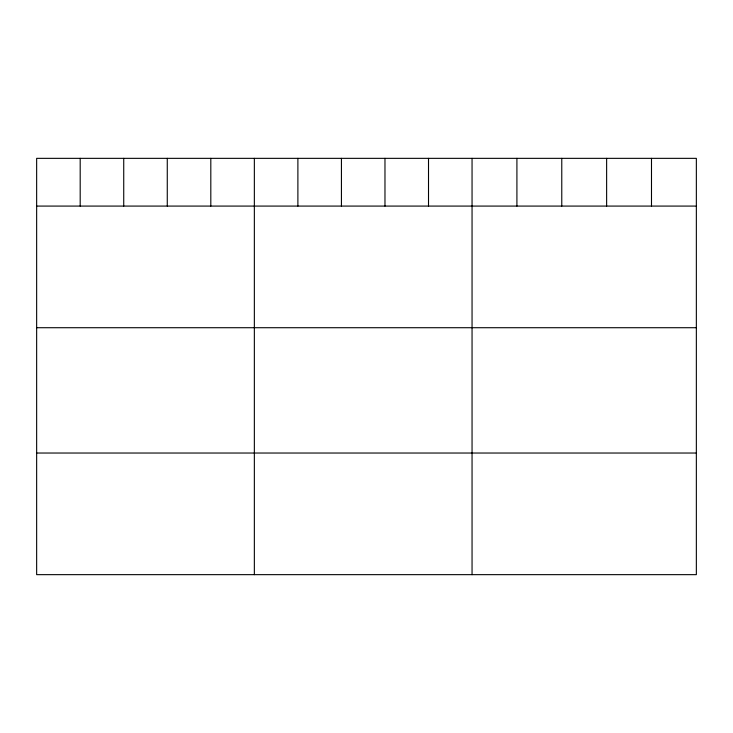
<?xml version="1.0" encoding="UTF-8"?>
<svg xmlns="http://www.w3.org/2000/svg" width="733" height="733" viewBox="0 0 733 733"><rect width="100%" height="100%" fill="white"/><g stroke="black" fill="none" stroke-linecap="round" stroke-linejoin="round"><path stroke-width="1.1" d="M696.35 206.083L696.35 574.654L36.65 574.654L36.65 158.346L696.35 158.346L696.35 206.083L36.65 206.083M36.65 327.715L696.35 327.715M36.65 453.031L696.35 453.031M651.49 158.346L651.49 206.083M606.631 158.346L606.631 206.083M561.771 158.346L561.771 206.083M516.912 158.346L516.912 206.083M472.052 158.346L472.052 574.654M428.512 158.346L428.512 206.083M384.972 158.346L384.972 206.083M341.431 158.346L341.431 206.083M297.891 158.346L297.891 206.083M254.351 158.346L254.351 574.654M210.811 158.346L210.811 206.083M167.271 158.346L167.271 206.083M123.73 158.346L123.73 206.083M80.19 158.346L80.19 206.083"/></g></svg>
